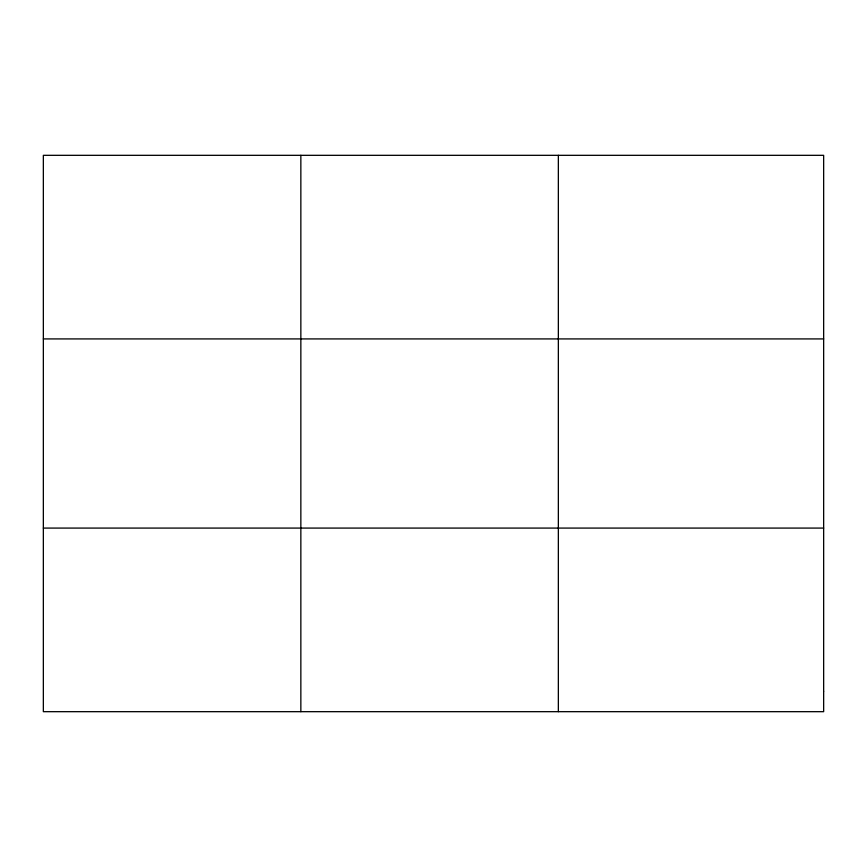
<?xml version="1.0" encoding="UTF-8"?>
<svg xmlns="http://www.w3.org/2000/svg" width="867" height="867" viewBox="0 0 867 867"><rect width="100%" height="100%" fill="white"/><g stroke="black" fill="none" stroke-linecap="round" stroke-linejoin="round"><path stroke-width="1.3" d="M300.849 711.677L300.849 155.323M558.348 711.677L558.348 155.323M43.35 338.921L823.65 338.921M43.35 528.079L823.65 528.079M823.65 691.281L823.65 711.677L43.35 711.677L43.35 155.323L823.65 155.323L823.65 691.281"/></g></svg>
